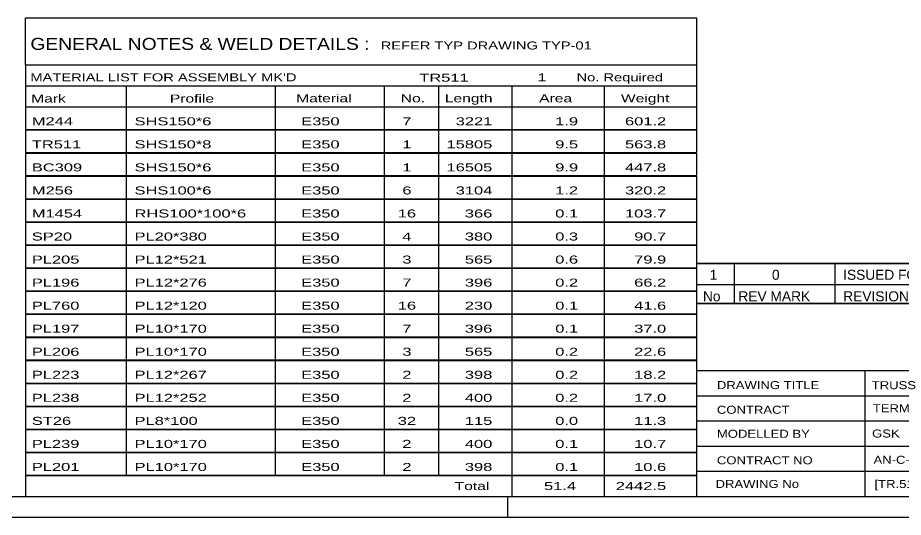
# Model space of a CAD drawing. Header units: millimetres. Extents: x -88 to 753, y -403 to 191.
# Drawn here: x 426 to 637.2, y -402.9 to -283.6 of the extents above; entities that cross this region are included whole.
import ezdxf

# ---------------------------------------------------------------- set-up
doc = ezdxf.new("R2010")
doc.units = ezdxf.units.MM
doc.styles.add('Arial Narrow', font='ARIALN.TTF', dxfattribs={"height": 0.2})

# ---------------------------------------------------------------- blocks, each defined once
blk = doc.blocks.new('Unknown-317404679-1115')
at = {"color": 5, "linetype": 'Continuous'}
for p, q in [((-83.11, -397.88), (747.89, -397.88)), ((542.89, -402.88), (542.89, -397.88)), ((-88.11, -402.88), (752.89, -402.88))]:
    blk.add_line(p, q, dxfattribs=at)
blk = doc.blocks.new('Unknown-317404679-16013')
at = {"color": 7, "linetype": 'Continuous'}
for p, q in [((587.89, -342.33), (747.89, -342.33)), ((747.89, -342.33), (587.89, -342.33)), ((587.89, -342.33), (587.89, -347.33)), ((596.89, -342.33), (596.89, -347.33)), ((620.89, -342.33), (620.89, -347.33)), ((717.89, -342.33), (717.89, -347.33)), ((747.89, -342.33), (747.89, -347.33)), ((587.89, -347.33), (747.89, -347.33)), ((587.89, -347.33), (587.89, -351.83)), ((587.89, -347.33), (747.89, -347.33)), ((596.89, -347.33), (596.89, -351.83)), ((620.89, -347.33), (620.89, -351.83)), ((717.89, -347.33), (717.89, -351.83)), ((747.89, -347.33), (747.89, -351.83)), ((747.89, -351.83), (587.89, -351.83))]:
    blk.add_line(p, q, dxfattribs=at)
at = {"color": 7, "linetype": 'Continuous', "style": 'Arial Narrow'}
for s, height, width, p in [('1', 2.39, 1.196471, (591.05, -346.19)), ('0', 2.39, 1.196471, (605.9, -346.19)), ('ISSUED FOR CONSTRUCTION', 2.3861, 1.196471, (622.89, -346.19)), ('08.05.2026', 2.386, 1.196471, (723.89, -346.19)), ('No', 2.386, 1.2, (589.44, -351.33)), ('REV MARK', 2.386, 1.2, (597.89, -351.33)), ('REVISION DESCRIPTION', 2.3861, 1.2, (622.89, -351.33)), ('REV. DATE', 2.386, 1.2, (723.17, -351.33))]:
    blk.add_text(s, height=height, dxfattribs=dict(at, width=width)).set_placement(p)
blk = doc.blocks.new('Unknown-317404679-16010')
at = {"color": 7, "linetype": 'Continuous'}
for p, q in [((587.89, -351.83), (587.89, -397.88)), ((587.89, -351.83), (747.89, -351.83)), ((747.89, -351.88), (747.89, -397.88)), ((587.89, -367.88), (747.89, -367.88)), ((628.03, -367.88), (628.03, -397.88)), ((587.89, -373.88), (747.89, -373.88)), ((729.89, -397.83), (729.89, -373.83)), ((587.89, -379.88), (747.89, -379.88)), ((672.03, -379.88), (672.03, -397.88)), ((587.89, -385.88), (747.89, -385.88)), ((587.89, -391.88), (729.89, -391.88)), ((587.89, -397.88), (747.89, -397.88))]:
    blk.add_line(p, q, dxfattribs=at)
at = {"color": 7, "style": 'Arial Narrow'}
for s, height, width, p in [('DRAWING TITLE', 1.9089, 1.425378, (592.77, -372.28)), ('TRUSS', 1.909, 1.425378, (629.7, -372.3)), ('TERMINAL BUILDING', 1.9089, 1.425378, (629.95, -377.81)), ('CONTRACT', 1.909, 1.425378, (592.77, -378.17)), ('MODELLED BY', 1.9089, 1.425378, (592.77, -383.9)), ('GSK', 1.909, 1.425378, (629.78, -383.84)), ('ISSUED', 1.909, 1.425378, (672.83, -384.24)), ('08.05.2026', 1.909, 1.425378, (689.58, -384.36)), ('CONTRACT NO', 1.9089, 1.425378, (592.77, -390.23)), ('AN-C-1376', 1.909, 1.425378, (630.12, -390.11)), ('SCALE', 1.909, 1.425378, (672.83, -390.23)), ('A1', 6.204, 1.25, (734.13, -395.68)), ('DRAWING No', 1.909, 1.425378, (592.45, -395.88)), ('[TR.511]', 1.909, 1.425378, (630.35, -395.89)), ('1', 3.34, 1.5, (709.8, -397.21)), ('REVISION No.', 1.9089, 1.425378, (672.83, -397.11))]:
    blk.add_text(s, height=height, dxfattribs=dict(at, width=width)).set_placement(p)
at = {"color": 7, "linetype": 'Continuous', "style": 'Arial Narrow'}
for s, height, width, p in [('PH #', 2.1, 1.42538, (735.29, -378.33)), ('109', 2.1, 1.42538, (736.08, -384.23)), ('NTS', 1.909, 1.425378, (689.89, -389.83))]:
    blk.add_text(s, height=height, dxfattribs=dict(at, width=width)).set_placement(p)
blk = doc.blocks.new('Unknown-317404679-16011')
at = {"color": 7, "linetype": 'Continuous'}
for p, q in [((427.89, -283.63), (587.89, -283.63)), ((427.89, -294.88), (427.89, -283.63)), ((587.89, -283.63), (587.89, -294.88)), ((427.89, -294.88), (587.89, -294.88)), ((427.89, -294.88), (427.89, -299.88)), ((587.89, -294.88), (587.89, -299.88)), ((427.89, -299.88), (587.89, -299.88)), ((427.89, -299.88), (427.89, -304.88)), ((451.89, -299.88), (451.89, -304.88)), ((487.39, -299.88), (487.39, -304.88)), ((513.39, -299.88), (513.39, -304.88)), ((526.39, -299.88), (526.39, -304.88)), ((543.89, -299.88), (543.89, -304.88)), ((565.89, -299.88), (565.89, -304.88)), ((587.89, -299.88), (587.89, -304.88)), ((427.89, -304.88), (587.89, -304.88)), ((427.89, -304.93), (427.89, -310.33)), ((427.89, -304.93), (587.89, -304.93)), ((451.89, -304.88), (451.89, -310.38)), ((487.39, -304.88), (487.39, -310.38)), ((513.39, -304.88), (513.39, -310.38)), ((526.39, -304.88), (526.39, -310.38)), ((543.89, -304.88), (543.89, -310.38)), ((565.89, -304.88), (565.89, -310.38)), ((587.89, -304.93), (587.89, -310.33)), ((427.89, -310.33), (587.89, -310.33)), ((427.89, -310.43), (427.89, -315.83)), ((427.89, -310.43), (587.89, -310.43)), ((451.89, -310.38), (451.89, -315.88)), ((487.39, -310.38), (487.39, -315.88)), ((513.39, -310.38), (513.39, -315.88)), ((526.39, -310.38), (526.39, -315.88)), ((543.89, -310.38), (543.89, -315.88)), ((565.89, -310.38), (565.89, -315.88)), ((587.89, -310.43), (587.89, -315.83)), ((427.89, -315.83), (587.89, -315.83)), ((427.89, -315.93), (427.89, -321.33)), ((427.89, -315.93), (587.89, -315.93)), ((451.89, -315.88), (451.89, -321.38)), ((487.39, -315.88), (487.39, -321.38)), ((513.39, -315.88), (513.39, -321.38)), ((526.39, -315.88), (526.39, -321.38)), ((543.89, -315.88), (543.89, -321.38)), ((565.89, -315.88), (565.89, -321.38)), ((587.89, -315.93), (587.89, -321.33)), ((427.89, -321.33), (587.89, -321.33)), ((427.89, -321.43), (427.89, -326.83)), ((427.89, -321.43), (587.89, -321.43)), ((451.89, -321.38), (451.89, -326.88)), ((487.39, -321.38), (487.39, -326.88)), ((513.39, -321.38), (513.39, -326.88)), ((526.39, -321.38), (526.39, -326.88)), ((543.89, -321.38), (543.89, -326.88)), ((565.89, -321.38), (565.89, -326.88)), ((587.89, -321.43), (587.89, -326.83)), ((427.89, -326.83), (587.89, -326.83)), ((427.89, -326.93), (427.89, -332.33)), ((427.89, -326.93), (587.89, -326.93)), ((451.89, -326.88), (451.89, -332.38)), ((487.39, -326.88), (487.39, -332.38)), ((513.39, -326.88), (513.39, -332.38)), ((526.39, -326.88), (526.39, -332.38)), ((543.89, -326.88), (543.89, -332.38)), ((565.89, -326.88), (565.89, -332.38)), ((587.89, -326.93), (587.89, -332.33)), ((427.89, -332.33), (587.89, -332.33)), ((427.89, -332.43), (427.89, -337.83)), ((427.89, -332.43), (587.89, -332.43)), ((451.89, -332.38), (451.89, -337.88)), ((487.39, -332.38), (487.39, -337.88)), ((513.39, -332.38), (513.39, -337.88)), ((526.39, -332.38), (526.39, -337.88)), ((543.89, -332.38), (543.89, -337.88)), ((565.89, -332.38), (565.89, -337.88)), ((587.89, -332.43), (587.89, -337.83)), ((427.89, -337.83), (587.89, -337.83)), ((451.89, -337.88), (451.89, -343.38)), ((487.39, -337.88), (487.39, -343.38)), ((513.39, -337.88), (513.39, -343.38)), ((526.39, -337.88), (526.39, -343.38)), ((543.89, -337.88), (543.89, -343.38)), ((565.89, -337.88), (565.89, -343.38)), ((427.89, -337.93), (427.89, -343.33)), ((427.89, -337.93), (587.89, -337.93)), ((587.89, -337.93), (587.89, -343.33)), ((427.89, -343.33), (587.89, -343.33)), ((427.89, -343.43), (427.89, -348.83)), ((427.89, -343.43), (587.89, -343.43)), ((451.89, -343.38), (451.89, -348.88)), ((487.39, -343.38), (487.39, -348.88)), ((513.39, -343.38), (513.39, -348.88)), ((526.39, -343.38), (526.39, -348.88)), ((543.89, -343.38), (543.89, -348.88)), ((565.89, -343.38), (565.89, -348.88)), ((587.89, -343.43), (587.89, -348.83)), ((427.89, -348.83), (587.89, -348.83)), ((427.89, -348.93), (427.89, -354.33)), ((427.89, -348.93), (587.89, -348.93)), ((451.89, -348.88), (451.89, -354.38)), ((487.39, -348.88), (487.39, -354.38)), ((513.39, -348.88), (513.39, -354.38)), ((526.39, -348.88), (526.39, -354.38)), ((543.89, -348.88), (543.89, -354.38)), ((565.89, -348.88), (565.89, -354.38)), ((587.89, -348.93), (587.89, -354.33)), ((427.89, -354.33), (587.89, -354.33)), ((427.89, -354.43), (427.89, -359.83)), ((427.89, -354.43), (587.89, -354.43)), ((451.89, -354.38), (451.89, -359.88)), ((487.39, -354.38), (487.39, -359.88)), ((513.39, -354.38), (513.39, -359.88)), ((526.39, -354.38), (526.39, -359.88)), ((543.89, -354.38), (543.89, -359.88)), ((565.89, -354.38), (565.89, -359.88)), ((587.89, -354.43), (587.89, -359.83)), ((427.89, -359.83), (587.89, -359.83)), ((427.89, -359.93), (427.89, -365.33)), ((427.89, -359.93), (587.89, -359.93)), ((451.89, -359.88), (451.89, -365.38)), ((487.39, -359.88), (487.39, -365.38)), ((513.39, -359.88), (513.39, -365.38)), ((526.39, -359.88), (526.39, -365.38)), ((543.89, -359.88), (543.89, -365.38)), ((565.89, -359.88), (565.89, -365.38)), ((587.89, -359.93), (587.89, -365.33)), ((427.89, -365.33), (587.89, -365.33)), ((427.89, -365.43), (427.89, -370.83)), ((427.89, -365.43), (587.89, -365.43)), ((451.89, -365.38), (451.89, -370.88)), ((487.39, -365.38), (487.39, -370.88)), ((513.39, -365.38), (513.39, -370.88)), ((526.39, -365.38), (526.39, -370.88)), ((543.89, -365.38), (543.89, -370.88)), ((565.89, -365.38), (565.89, -370.88)), ((587.89, -365.43), (587.89, -370.83)), ((427.89, -370.83), (587.89, -370.83)), ((427.89, -370.93), (427.89, -376.33)), ((427.89, -370.93), (587.89, -370.93)), ((451.89, -370.88), (451.89, -376.38)), ((487.39, -370.88), (487.39, -376.38)), ((513.39, -370.88), (513.39, -376.38)), ((526.39, -370.88), (526.39, -376.38)), ((543.89, -370.88), (543.89, -376.38)), ((565.89, -370.88), (565.89, -376.38)), ((587.89, -370.93), (587.89, -376.33)), ((427.89, -376.33), (587.89, -376.33)), ((427.89, -376.43), (427.89, -381.83)), ((427.89, -376.43), (587.89, -376.43)), ((451.89, -376.38), (451.89, -381.88)), ((487.39, -376.38), (487.39, -381.88)), ((513.39, -376.38), (513.39, -381.88)), ((526.39, -376.38), (526.39, -381.88)), ((543.89, -376.38), (543.89, -381.88)), ((565.89, -376.38), (565.89, -381.88)), ((587.89, -376.43), (587.89, -381.83)), ((427.89, -381.83), (587.89, -381.83)), ((427.89, -381.93), (427.89, -387.33)), ((427.89, -381.93), (587.89, -381.93)), ((451.89, -381.88), (451.89, -387.38)), ((487.39, -381.88), (487.39, -387.38)), ((513.39, -381.88), (513.39, -387.38)), ((526.39, -381.88), (526.39, -387.38)), ((543.89, -381.88), (543.89, -387.38)), ((565.89, -381.88), (565.89, -387.38)), ((587.89, -381.93), (587.89, -387.33)), ((427.89, -387.33), (587.89, -387.33)), ((427.89, -387.43), (427.89, -392.83)), ((427.89, -387.43), (587.89, -387.43)), ((451.89, -387.38), (451.89, -392.88)), ((487.39, -387.38), (487.39, -392.88)), ((513.39, -387.38), (513.39, -392.88)), ((526.39, -387.38), (526.39, -392.88)), ((543.89, -387.38), (543.89, -392.88)), ((565.89, -387.38), (565.89, -392.88)), ((587.89, -387.43), (587.89, -392.83)), ((427.89, -392.83), (587.89, -392.83)), ((427.89, -392.88), (587.89, -392.88)), ((427.89, -392.88), (427.89, -397.88)), ((543.89, -392.88), (543.89, -397.88)), ((565.89, -392.88), (565.89, -397.88)), ((587.89, -392.88), (587.89, -397.88)), ((427.89, -397.88), (587.89, -397.88))]:
    blk.add_line(p, q, dxfattribs=at)
at = {"color": 7, "style": 'Arial Narrow'}
for s, height, width, p in [('GENERAL NOTES & WELD DETAILS :', 2.8633, 1.4, (429.05, -291.32)), ('REFER TYP DRAWING TYP-01', 1.9089, 1.6, (512.59, -291.22)), ("MATERIAL LIST FOR ASSEMBLY MK'D", 1.9089, 1.6, (429.05, -298.82)), ('TR511', 1.909, 1.794707, (521.79, -298.91)), ('1', 1.91, 1.794707, (549.97, -298.82)), ('No. Required', 1.9089, 1.6, (559.3, -298.82)), ('Mark', 1.909, 1.7, (429.23, -303.88)), ('Profile', 1.909, 1.7, (462.31, -303.88)), ('Material', 1.909, 1.7, (492.43, -303.82)), ('No.', 1.909, 1.7, (517.39, -303.82)), ('Length', 1.909, 1.7, (527.89, -303.82)), ('Area', 1.909, 1.7, (550.39, -303.82)), ('Weight', 1.909, 1.7, (569.89, -303.82))]:
    blk.add_text(s, height=height, dxfattribs=dict(at, width=width)).set_placement(p)
at = {"color": 7, "linetype": 'Continuous', "style": 'Arial Narrow'}
for s, height, width, p in [('M244', 1.909, 1.794707, (429.39, -309.32)), ('SHS150*6', 1.909, 1.794707, (453.89, -309.32)), ('E350', 1.909, 1.794707, (493.63, -309.32)), ('7', 1.91, 1.794707, (517.75, -309.32)), ('3221', 1.909, 1.794707, (530.48, -309.32)), ('1.9', 1.909, 1.794707, (554.21, -309.32)), ('601.2', 1.909, 1.794707, (570.85, -309.32)), ('TR511', 1.909, 1.794707, (429.39, -314.82)), ('SHS150*8', 1.909, 1.794707, (453.89, -314.82)), ('E350', 1.909, 1.794707, (493.63, -314.82)), ('1', 1.91, 1.794707, (517.75, -314.82)), ('15805', 1.909, 1.794707, (528.29, -314.82)), ('9.5', 1.909, 1.794707, (554.21, -314.82)), ('563.8', 1.909, 1.794707, (570.85, -314.82)), ('BC309', 1.909, 1.794707, (429.39, -320.32)), ('SHS150*6', 1.909, 1.794707, (453.89, -320.32)), ('E350', 1.909, 1.794707, (493.63, -320.32)), ('1', 1.91, 1.794707, (517.75, -320.32)), ('16505', 1.909, 1.794707, (528.29, -320.32)), ('9.9', 1.909, 1.794707, (554.21, -320.32)), ('447.8', 1.909, 1.794707, (570.85, -320.32)), ('M256', 1.909, 1.794707, (429.39, -325.82)), ('SHS100*6', 1.909, 1.794707, (453.89, -325.82)), ('E350', 1.909, 1.794707, (493.63, -325.82)), ('6', 1.91, 1.794707, (517.75, -325.82)), ('3104', 1.909, 1.794707, (530.48, -325.82)), ('1.2', 1.909, 1.794707, (554.21, -325.82)), ('320.2', 1.909, 1.794707, (570.85, -325.82)), ('M1454', 1.909, 1.794707, (429.39, -331.32)), ('RHS100*100*6', 1.9089, 1.794707, (453.89, -331.32)), ('E350', 1.909, 1.794707, (493.63, -331.32)), ('16', 1.909, 1.794707, (516.66, -331.32)), ('366', 1.909, 1.794707, (532.66, -331.32)), ('0.1', 1.909, 1.794707, (554.21, -331.32)), ('103.7', 1.909, 1.794707, (570.85, -331.32)), ('SP20', 1.909, 1.794707, (429.39, -336.82)), ('PL20*380', 1.909, 1.794707, (453.89, -336.82)), ('E350', 1.909, 1.794707, (493.63, -336.82)), ('4', 1.91, 1.794707, (517.75, -336.82)), ('380', 1.909, 1.794707, (532.66, -336.82)), ('0.3', 1.909, 1.794707, (554.21, -336.82)), ('90.7', 1.909, 1.794707, (573.04, -336.82)), ('PL205', 1.909, 1.794707, (429.39, -342.32)), ('PL12*521', 1.909, 1.794707, (453.89, -342.32)), ('E350', 1.909, 1.794707, (493.63, -342.32)), ('3', 1.91, 1.794707, (517.75, -342.32)), ('565', 1.909, 1.794707, (532.66, -342.32)), ('0.6', 1.909, 1.794707, (554.21, -342.32)), ('79.9', 1.909, 1.794707, (573.04, -342.32)), ('PL196', 1.909, 1.794707, (429.39, -347.82)), ('PL12*276', 1.909, 1.794707, (453.89, -347.82)), ('E350', 1.909, 1.794707, (493.63, -347.82)), ('7', 1.91, 1.794707, (517.75, -347.82)), ('396', 1.909, 1.794707, (532.66, -347.82)), ('0.2', 1.909, 1.794707, (554.21, -347.82)), ('66.2', 1.909, 1.794707, (573.04, -347.82)), ('PL760', 1.909, 1.794707, (429.39, -353.32)), ('PL12*120', 1.909, 1.794707, (453.89, -353.32)), ('E350', 1.909, 1.794707, (493.63, -353.32)), ('16', 1.909, 1.794707, (516.66, -353.32)), ('230', 1.909, 1.794707, (532.66, -353.32)), ('0.1', 1.909, 1.794707, (554.21, -353.32)), ('41.6', 1.909, 1.794707, (573.04, -353.32)), ('PL197', 1.909, 1.794707, (429.39, -358.82)), ('PL10*170', 1.909, 1.794707, (453.89, -358.82)), ('E350', 1.909, 1.794707, (493.63, -358.82)), ('7', 1.91, 1.794707, (517.75, -358.82)), ('396', 1.909, 1.794707, (532.66, -358.82)), ('0.1', 1.909, 1.794707, (554.21, -358.82)), ('37.0', 1.909, 1.794707, (573.04, -358.82)), ('PL206', 1.909, 1.794707, (429.39, -364.32)), ('PL10*170', 1.909, 1.794707, (453.89, -364.32)), ('E350', 1.909, 1.794707, (493.63, -364.32)), ('3', 1.91, 1.794707, (517.75, -364.32)), ('565', 1.909, 1.794707, (532.66, -364.32)), ('0.2', 1.909, 1.794707, (554.21, -364.32)), ('22.6', 1.909, 1.794707, (573.04, -364.32)), ('PL223', 1.909, 1.794707, (429.39, -369.82)), ('PL12*267', 1.909, 1.794707, (453.89, -369.82)), ('E350', 1.909, 1.794707, (493.63, -369.82)), ('2', 1.91, 1.794707, (517.75, -369.82)), ('398', 1.909, 1.794707, (532.66, -369.82)), ('0.2', 1.909, 1.794707, (554.21, -369.82)), ('18.2', 1.909, 1.794707, (573.04, -369.82)), ('PL238', 1.909, 1.794707, (429.39, -375.32)), ('PL12*252', 1.909, 1.794707, (453.89, -375.32)), ('E350', 1.909, 1.794707, (493.63, -375.32)), ('2', 1.91, 1.794707, (517.75, -375.32)), ('400', 1.909, 1.794707, (532.66, -375.32)), ('0.2', 1.909, 1.794707, (554.21, -375.32)), ('17.0', 1.909, 1.794707, (573.04, -375.32)), ('ST26', 1.909, 1.794707, (429.39, -380.82)), ('PL8*100', 1.909, 1.794707, (453.89, -380.82)), ('E350', 1.909, 1.794707, (493.63, -380.82)), ('32', 1.909, 1.794707, (516.66, -380.82)), ('115', 1.909, 1.794707, (532.66, -380.82)), ('0.0', 1.909, 1.794707, (554.21, -380.82)), ('11.3', 1.909, 1.794707, (573.04, -380.82)), ('PL239', 1.909, 1.794707, (429.39, -386.32)), ('PL10*170', 1.909, 1.794707, (453.89, -386.32)), ('E350', 1.909, 1.794707, (493.63, -386.32)), ('2', 1.91, 1.794707, (517.75, -386.32)), ('400', 1.909, 1.794707, (532.66, -386.32)), ('0.1', 1.909, 1.794707, (554.21, -386.32)), ('10.7', 1.909, 1.794707, (573.04, -386.32)), ('PL201', 1.909, 1.794707, (429.39, -391.82)), ('PL10*170', 1.909, 1.794707, (453.89, -391.82)), ('E350', 1.909, 1.794707, (493.63, -391.82)), ('2', 1.91, 1.794707, (517.75, -391.82)), ('398', 1.909, 1.794707, (532.66, -391.82)), ('0.1', 1.909, 1.794707, (554.21, -391.82)), ('10.6', 1.909, 1.794707, (573.04, -391.82)), ('Total', 1.909, 1.7, (530.23, -396.38)), ('51.4', 1.909, 1.794707, (551.54, -396.38)), ('2442.5', 1.909, 1.794707, (568.66, -396.38))]:
    blk.add_text(s, height=height, dxfattribs=dict(at, width=width)).set_placement(p)

msp = doc.modelspace()

# ---------------------------------------------------------------- block references
for name in ['Unknown-317404679-1115', 'Unknown-317404679-16011', 'Unknown-317404679-16013', 'Unknown-317404679-16010']:
    msp.add_blockref(name, (0, 0))

doc.saveas('drawing.dxf')
